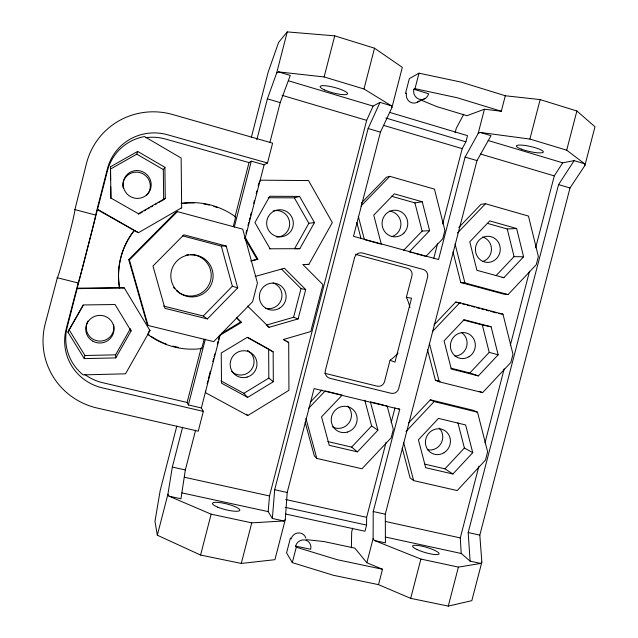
<?xml version="1.0" encoding="UTF-8"?>
<svg xmlns="http://www.w3.org/2000/svg" width="638" height="638" viewBox="0 0 638 638"><rect width="100%" height="100%" fill="white"/><g stroke="black" fill="none" stroke-linecap="round" stroke-linejoin="round"><path stroke-width="0.96" d="M419.038 100.94A7.855 7.465 77.9 0 1 406.526 93.084L405.449 93.642L409.341 78.633L418.999 73.179L461.107 82.103L505.312 95.764L540.139 99.592L576.88 110.988L594.975 126.755L584.902 165.497L570.005 187.971L479.816 535.115L481.85 562.086L471.825 600.661L448.275 606.1L410.697 598.356L378.517 584.647L382.505 569.248L366.85 562.748L373.11 538.592L373.23 511.532L399.723 409.317L398.24 408.503M285.457 513.989L364.968 531.247L366.563 525.082L366.635 517.322L386.086 442.301M351.371 547.771L351.697 531.861L352.639 528.216M110.597 179.876L110.502 166.773L137.633 151.421L164.907 167.3L165.258 198.314L164.197 199.247M176.83 426.025L160.21 490.407L154.97 521.39L157.331 535.218L200.579 555.052L241.268 563.434L274.914 559.685L285.282 519.611L287.204 492.496L314.087 388.582L399.723 409.317M285.282 519.611L283.886 520.967L272.362 518.479L274.683 489.721L368.126 128.517L380.017 102.375L391.341 105.772L391.907 107.623L380.447 132.146L353.492 236.323L438.553 259.554L465.11 157.084L478.149 133.486L484.433 109.226L501.293 111.235L505.312 95.764M272.362 518.479L268.183 511.612L269.507 495.965L366.667 120.351L373.086 106.099L380.017 102.375M195.611 430.179L185.339 469.951L180.961 498.764L168.974 496.173L167.906 494.251L172.332 467.072L182.62 427.205M130.646 329.423L131.069 330.962L115.789 357.894L84.272 358.612L84.95 355.51L69.079 329.75L83.163 305.068M233.293 226.346L235.701 216.992L234.928 217.191L249.027 162.57L251.3 161.183L264.132 164.803L267.489 163.001L272.609 143.151L172.786 114.561A70.714 69.351 38.6 0 0 86.569 163.145L74.853 209.774A20.99 0.821 -75.6 0 1 70.355 230.454L63.521 257.026A20.982 0.821 -75.5 0 1 57.42 277.506L45.17 324.024A70.658 69.239 -9.2 0 0 97.167 408.041L198.235 431.184L203.347 411.39L201.345 407.969L220.198 334.95M267.489 163.001L167.579 134.778A49.501 48.544 38.7 0 0 107.407 168.831L95.596 215.253A20.91 0.399 -75.6 0 1 90.724 235.749L83.905 262.226A20.902 0.399 -75.5 0 1 78.227 282.73L66.153 329.104A49.461 48.464 -9.2 0 0 102.359 387.872L203.347 411.39M149.986 330.612L124.251 287.897L119.497 287.706A73.043 72.828 10.4 0 1 134.235 230.485L138.478 232.687L181.663 207.757L181.136 158.041L144.491 136.572A48.257 47.332 38.2 0 0 107.431 170.856L67.221 327.063A48.217 47.252 -8.7 0 0 83.1 374.889L125.519 373.812L149.986 330.612L149.723 330.101M251.308 137.481L268.231 71.903L278.623 42.371L287.267 31.9L334.743 35.856L374.522 48.201L402.323 67.365L391.907 107.623M201.345 407.969L188.369 404.939L187.101 402.45L201.177 347.941L201.744 348.547L204.152 339.209M188.369 404.939L205.348 339.177M234.29 227.056L251.3 161.183M256.819 139.802L267.386 98.85L276.645 73.059L287.267 31.9M157.331 535.218L167.906 494.251M207.119 383.693L207.86 380.806M208.363 378.884L210.349 371.18M212.829 361.563L213.578 358.676M214.073 356.746L214.823 353.859M217.303 344.241L218.052 341.354M218.547 339.424L219.544 335.58L241.523 322.413L236.331 317.325M245.981 233.181L246.731 230.286M247.975 225.469L248.716 222.574M249.219 220.652L249.968 217.757M250.463 215.827L251.213 212.94M253.701 203.299L254.442 200.412M256.189 193.665L256.931 190.77M258.175 185.953L258.924 183.058M245 238.907L264.132 164.803M269.89 142.521L280.194 102.622L290.274 75.428L278.511 71.895L276.645 73.059M200.579 555.052L211.146 514.164L168.974 496.173M278.511 71.895L324.128 76.943L334.743 35.856M266.269 325.141L293.592 317.261L301.008 288.591L281.597 269.188M267.625 326.536L269.164 327.294L298.106 318.936L305.706 289.564L284.42 268.271L255.264 276.429M241.268 563.434L251.763 522.857L283.886 520.967M391.341 105.772L363.979 88.977L374.522 48.201M378.517 584.647L333.315 575.269L292.292 562.62L296.287 547.205L295.593 546.104A8.023 7.608 -47.3 0 1 305.124 540.027A8.023 7.608 -47.3 0 1 310.682 549.294L295.593 546.104M413.863 89.264L428.648 93.77A8.047 7.64 78.1 0 1 419.254 99.225A8.047 7.64 78.1 0 1 413.863 89.264L414.987 88.674L418.999 73.179M398.104 353.117A49.437 48.002 -74.3 0 1 390.065 360.223L384.515 381.66A6.149 5.925 -66.5 0 1 377.217 386.181L324.694 373.286M409.939 307.444A49.437 48.002 -74.3 0 0 406.358 297.34L411.917 275.887A6.149 5.933 -82.2 0 0 407.738 268.399L355.486 254.307M455.101 132.824L456.29 128.254L463.73 114.242M391.182 422.635L395.026 407.786M433.736 258.454L437.588 243.588M442.7 223.874L462.207 148.63L465.907 141.843L467.51 135.655L389.403 112.312M373.11 538.592L374.339 540.49L385.432 542.882L385.288 514.196L476.985 160.577L491.029 135.695L480.143 132.433L478.149 133.486M410.697 598.356L420.889 559.071L374.339 540.49M480.143 132.433L529.899 139.06L540.139 99.592M481.85 562.086L480.789 563.45L470.102 561.145L461.226 553.481L460.277 537.914L478.899 466.234M484.992 442.764L504.195 368.828M510.304 345.302L529.524 271.294M535.633 247.775L554.302 175.889L562.7 162.81L574.144 160.648L584.639 163.799L584.902 165.497M448.275 606.1L458.403 567.102L480.789 563.45M584.639 163.799L566.703 150.169L576.88 110.988M470.102 561.145L468.188 532.539L558.561 184.605L574.144 160.648M110.446 169.086L136.803 154.157L137.633 151.421M84.272 358.612L67.939 332.111L69.079 329.75M205.643 391.11L205.659 392.761L247.767 415.569L288.934 390.328L288.687 342.431L283.455 339.496L310.802 331.529L322.924 284.676L302.843 264.483L308.856 264.443L332.318 222.59L308.513 180.554L260.551 180.187L259.331 182.34M314.47 222.59L308.848 223.292L294.589 248.676L299.82 248.684L314.47 222.59L299.581 196.416L269.77 196.273L254.929 222.574L270.089 248.812M115.789 357.894L115.582 354.832L130.431 328.65M148.359 332.51L149.268 330.907M67.939 332.111L83.426 304.956L115.039 304.525L131.069 330.962M158.615 202.621L163.663 199.718L163.32 169.58L164.907 167.3M452.9 474.01L472.742 452.685L465.628 424.956L438.497 418.392L418.416 439.797L425.705 467.702L452.9 474.01L444.989 468.834L425.036 464.185M444.989 468.834L464.392 448.004L457.909 422.779M427.548 349.839L435.403 380.256L439.279 381.819L482.623 392.625L510.839 362.464L512.984 354.218L502.983 314.191L459.799 302.715L455.684 302.085L434.015 324.909M405.975 431.535L434.151 401.581L477.527 412.22L487.623 451.84L485.486 460.078L457.191 490.574L413.647 480.605L410.082 477.894L402.211 448.012M450.954 368.182L469.871 372.959L489.226 352.359L482.32 324.989L463.443 320.037M478.372 375.886L498.158 354.8L491.116 326.792L464.105 319.694L444.072 340.867L451.297 369.051L478.372 375.886L469.871 372.959M408.615 422.874L430.339 399.795L473.252 410.322L477.527 412.22M503.868 277.666L523.599 256.811L516.628 228.524L489.737 220.9L469.759 241.834L476.921 270.313L503.868 277.666L502.05 277.538M327.852 441.576L351.634 447.11L371.619 425.961L364.784 400.217M342.247 395.074L321.536 416.829L329.24 445.316L357.455 451.863L377.903 430.195L370.399 401.892L383.43 405.05M452.972 251.795L460.756 282.53L503.438 294.038L508.079 294.573L536.223 264.754L538.368 256.492L528.455 216.067L485.47 203.745L481.052 204.272L458.77 227.551M432.405 331.593L459.799 302.715M496.109 275.592L514.076 256.62L523.599 256.811M310.315 402.139L321.935 389.97M308.577 408.376L325.213 390.95L341.298 394.85M425.913 256.388L442.732 238.827L444.909 230.414L434.446 189.127L389.834 176.343L386.476 177.204L361.323 203.091M457.47 233.014L485.47 203.745M403.607 250.335L422.117 231.084L429.613 230.669L422.244 201.775L394.348 193.864L373.748 215.126L381.309 244.21M429.613 230.669L409.277 251.843L412.969 252.855M360.941 206.082L389.834 176.343M163.511 306.057L203.259 316.017L232.368 286.247L221.306 246.109L182.612 235.877M207.358 318.928L237.703 287.866L226.179 246.013L183.88 234.808L152.96 266.046L164.923 308.314L207.358 318.928L203.259 316.017M128.724 259.618L175.259 212.773L177.404 211.625L242.727 229.178L257.441 283.041L252.64 301.622L213.69 341.633L148.056 325.468L146.82 323.075L128.724 259.618L129.386 259.977L148.056 325.468M129.386 259.977L177.404 211.625M273.152 351.849L247.201 337.39L221.242 353.013L221.506 383.159L247.64 397.41L273.327 381.723L273.152 351.849L269.396 349.496M220.931 380.838L243.828 393.335L268.829 378.095L268.646 349.026L247.6 337.295M221.378 333.53L240.709 321.959L241.523 322.413M165.258 198.314L138.43 213.738L110.948 198.075L110.502 166.773M138.422 214.232L142.633 211.808M144.316 210.843L145.998 209.878M147.681 208.905L149.364 207.94M151.047 206.975L152.729 206.002M155.249 204.559L156.932 203.586M181.208 208.012L181.663 207.757M138.478 232.687L97.534 209.296M417.491 102.144L425.075 98.555M484.433 109.226L466.92 115.709L436.639 106.546L421.048 100.094M251.189 260.719L257.848 259.188L245.478 237.886M250.846 261.133L257.848 259.188M268.231 197.724L294.341 197.844L299.581 196.416M391.381 196.217L414.899 202.868L422.244 201.775M487.504 223.404L507.242 228.978L516.628 228.524M84.95 355.51L115.582 354.832M221.306 246.109L226.179 246.013M77.493 288.161L119.497 287.706M77.102 288.663L124.251 287.897M269.507 248.788L299.82 248.684M307.245 264.315L308.856 264.443M460.756 282.53L464.927 282.929L508.079 294.573M306.224 539.636L323.96 541.55L354.84 548.138L366.85 562.748M406.358 297.34L411.534 298.185L394.954 362.169L390.065 360.223M498.406 313.433L502.983 314.191M482.32 324.989L491.116 326.792M301.008 288.591L305.706 289.564M382.505 569.248L337.342 559.733L296.287 547.205M414.987 88.674L457.063 97.718L501.293 111.235M211.146 514.164L251.763 522.857M420.889 559.071L458.403 567.102M181.982 492.911L268.183 511.612M385.336 537.021L461.226 553.481M285.138 507.298L366.563 525.082M184.398 477.248L269.507 495.965M285.696 499.522L366.635 517.322M385.344 521.437L460.277 537.914M172.332 467.072L185.339 469.951M274.683 489.721L287.204 492.496M373.23 511.532L385.288 514.196M468.188 532.539L479.816 535.115M305.171 422.308L314.327 455.931L316.807 458.427L361.985 468.77L391.158 437.796L393.327 429.398L387.146 405.951L385.288 405.505M187.101 402.45L102.582 382.688A47.619 46.67 -8.5 0 1 84.822 374.418M435.403 380.256L440.172 381.444M57.093 277.697L78.027 282.953M74.63 209.527L95.509 215.038M455.684 302.085L460.429 303.345M462.327 303.847L465.174 304.605M467.072 305.108L469.927 305.865M471.825 306.368L474.672 307.125M476.57 307.628L479.417 308.385M481.315 308.888L484.162 309.645M486.06 310.156L488.907 310.905M490.805 311.416L496.508 312.923M365.327 239.848L380.368 243.955M414.82 253.358L424.988 256.133M489.226 352.359L498.158 354.8M249.027 162.57L165.37 139.012A47.651 46.741 38 0 0 145.807 137.68M267.386 98.85L280.194 102.622M368.126 128.517L380.447 132.146M465.11 157.084L476.985 160.577M558.561 184.605L570.005 187.971M282.004 95.293L366.667 120.351M383.542 125.351L462.207 148.63M480.518 154.053L554.302 175.889M385.87 118.03L465.907 141.843M288.408 80.771L373.086 106.099M488.086 140.496L562.7 162.81M324.128 76.943L363.979 88.977M529.899 139.06L566.703 150.169M232.368 286.247L237.703 287.866M293.592 317.261L298.106 318.936M479.146 391.285L482.623 392.625M430.339 399.795L434.151 401.581M286.518 341.306L288.687 342.431M283.926 339.855L285.657 340.82M464.392 448.004L472.742 452.685M97.67 209.79L134.235 230.485M136.803 154.157L163.32 169.58M371.619 425.961L377.903 430.195M268.829 378.095L273.327 381.723M351.634 447.11L357.455 451.863M236.451 317.788L240.709 321.959M247.608 306.081L269.164 327.294M243.828 393.335L247.64 397.41M246.651 414.221L247.767 415.569M292.292 562.62L286.582 552.875L290.45 537.93L291.103 538.974A7.831 7.441 -47 0 1 305.833 538.161M244.641 237.95L256.939 259.124M294.341 197.844L308.848 223.292M305.961 418.552L316.807 458.427M403.639 442.525L413.647 480.605M358.285 216.274L364.386 239.585M356.809 222.447L361.076 238.74M429.358 343.348L439.279 381.819M414.899 202.868L422.117 231.084M455.085 244.019L464.927 282.929M507.242 228.978L514.076 256.62M110.693 186.743L110.86 198.522M113.588 324.67A13.837 13.55 -4.7 0 1 97.989 340.947A13.837 13.55 -4.7 0 1 87.98 320.978M247.408 350.326A13.278 13.063 -47.7 0 1 251.388 369.649A13.278 13.063 -47.7 0 1 231.682 371.436M273.136 210.955A13.286 13.079 79.2 0 1 289.532 222.048A13.286 13.079 79.2 0 1 276.677 237.065M122.959 187.484A13.853 13.565 34.2 0 1 140.815 172.874A13.853 13.565 34.2 0 1 146.437 195.483M461.729 332.693A12.752 12.162 -74.5 0 1 466.561 346.825A12.752 12.162 -74.5 0 1 454.878 356.092M273.056 282.937A13.215 13.063 -73.6 0 1 281.438 299.15A13.215 13.063 -73.6 0 1 265.623 308.274M439.215 428.114A12.76 12.13 -64.3 0 1 441.113 443.282A12.76 12.13 -64.3 0 1 427.34 449.702M482.527 236.969A12.776 12.154 -84.6 0 1 491.451 249.259A12.776 12.154 -84.6 0 1 482.408 261.636M347.742 406.135A12.999 12.561 -58.9 0 1 348.858 423.026A12.999 12.561 -58.9 0 1 332.494 426.902M389.196 211.114A13.015 12.577 -89.9 0 1 400.863 222.821A13.015 12.577 -89.9 0 1 391.628 236.666M178.449 347.375A73.043 72.828 10.4 0 1 172.842 346.123M166.446 344.113A73.043 72.828 10.4 0 1 163.791 343.077M162.913 342.718A73.043 72.828 10.4 0 1 151.102 336.346M149.523 335.269A73.043 72.828 10.4 0 1 147.976 334.152M181.647 203.546A73.043 72.828 10.4 0 1 194.112 202.94M203.594 203.905A73.043 72.828 10.4 0 1 209.224 205.077M213.842 206.393A73.043 72.828 10.4 0 1 217.43 207.653M201.744 348.547A73.49 73.282 10.2 0 1 147.458 334.113M119.569 287.953A73.49 73.282 10.2 0 1 134.403 230.374M181.16 203.402A73.49 73.282 10.2 0 1 235.701 216.992M190.323 254.642A20.767 20.703 11 0 1 209.886 282.682A20.767 20.703 11 0 1 176.63 290.776M174.732 288.847A20.767 20.703 11 0 1 173.6 287.419M185.817 255.16A20.767 20.703 11 0 1 188.513 254.729M354.569 257.664L325.38 370.463A6.539 6.356 -63.4 0 0 329.934 378.31L391.062 393.271A6.468 6.213 -66.7 0 0 398.718 388.51L427.54 277.299A6.468 6.22 -82 0 0 423.161 269.427L362.368 252.991A6.547 6.364 -85.2 0 0 354.569 257.664M92.988 341.282A14.124 13.829 -5 0 0 114.003 328.945A14.124 13.829 -5 0 0 92.654 317.333A14.124 13.829 -5 0 0 92.988 341.282M324.463 89.902A14.14 2.799 14.8 0 0 347.16 94.209A14.14 2.799 14.8 0 0 329.886 86.401A14.14 2.799 14.8 0 0 324.463 89.902M521.429 149.172A13.805 2.56 12.7 0 0 543.217 152.267A13.805 2.56 12.7 0 0 525.066 145.48A13.805 2.56 12.7 0 0 521.429 149.172M417.029 549.541A13.773 2.68 16.4 0 0 438.792 554.183A13.773 2.68 16.4 0 0 421.686 546.12A13.773 2.68 16.4 0 0 417.029 549.541M247.121 377.082A13.542 13.318 -48.2 0 0 253.015 354.465A13.542 13.318 -48.2 0 0 230.597 360.988A13.542 13.318 -48.2 0 0 247.121 377.082M217.757 507.162A14.108 2.935 14.2 0 0 239.721 510.48A14.108 2.935 14.2 0 0 220.971 502.752A14.108 2.935 14.2 0 0 217.757 507.162M403.982 232.974A13.326 12.856 -89.7 0 0 398.279 210.668A13.326 12.856 -89.7 0 0 382.489 226.945A13.326 12.856 -89.7 0 0 403.982 232.974M279.468 308.234A13.526 13.366 -73.6 0 0 279.38 284.827A13.526 13.366 -73.6 0 0 259.363 296.742A13.526 13.366 -73.6 0 0 279.468 308.234M177.157 290.88A21.142 21.086 10.4 0 0 212.438 281.111A21.142 21.086 10.4 0 0 186.288 255.519A21.142 21.086 10.4 0 0 177.157 290.88M123.644 188.003A14.14 13.845 34.5 0 0 147.226 194.383A14.14 13.845 34.5 0 0 140.607 171.032A14.14 13.845 34.5 0 0 123.644 188.003M496.555 258.557A13.071 12.409 -84.5 0 0 491.148 236.706A13.071 12.409 -84.5 0 0 475.82 252.744A13.071 12.409 -84.5 0 0 496.555 258.557M469.042 356.706A13.047 12.425 -74.5 0 0 469.177 334.192A13.047 12.425 -74.5 0 0 450.404 345.82A13.047 12.425 -74.5 0 0 469.042 356.706M444.128 452.677A13.055 12.393 -64.4 0 0 444.239 430.291A13.055 12.393 -64.4 0 0 425.41 442.174A13.055 12.393 -64.4 0 0 444.128 452.677M268.375 216.537A13.557 13.334 79.8 0 0 280.09 236.834A13.557 13.334 79.8 0 0 291.478 216.481A13.557 13.334 79.8 0 0 268.375 216.537M347.543 432.062A13.31 12.84 -59.1 0 0 353.348 409.827A13.31 12.84 -59.1 0 0 331.664 416.439A13.31 12.84 -59.1 0 0 347.543 432.062"/></g></svg>
